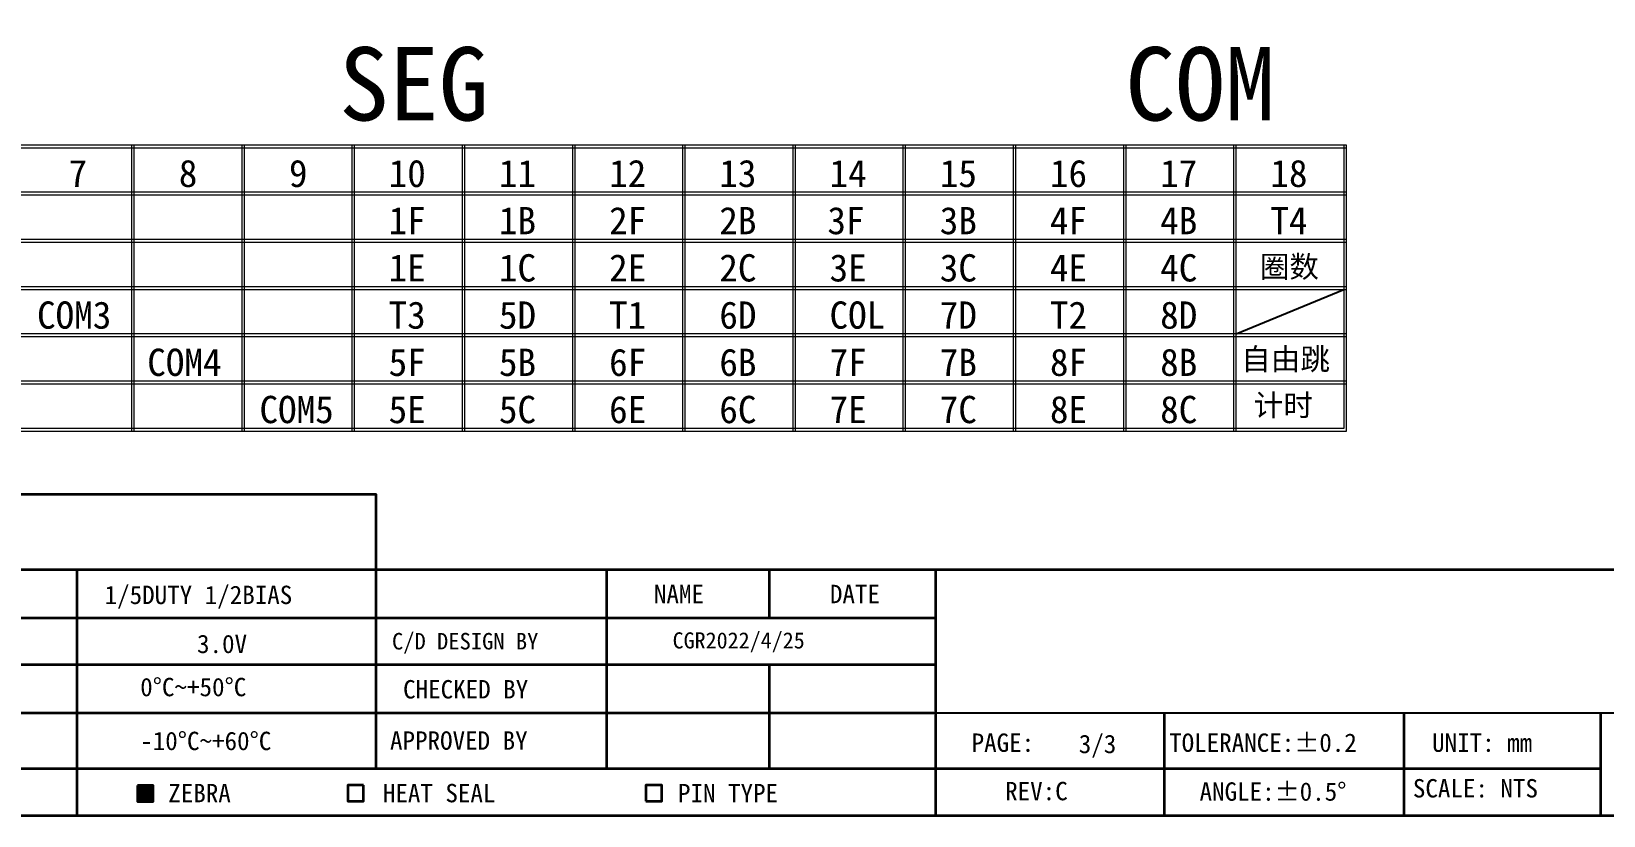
# Model space of a CAD drawing. Header units: millimetres. Extents: x 625 to 800, y 257 to 308.
# Drawn here: x 728.03 to 766.21, y 259.69 to 278.74 of the extents above; entities that cross this region are included whole.
import ezdxf

# ---------------------------------------------------------------- set-up
doc = ezdxf.new("R2010")
doc.units = ezdxf.units.MM
doc.layers.add('B', color=4, linetype='Continuous')
doc.layers.add('text', color=40, linetype='Continuous')
doc.styles.add('WMF-Times New Roman0', font='times.ttf')
doc.styles.add('WMF-宋体0', font='simsun.ttc')

msp = doc.modelspace()

# ---------------------------------------------------------------- hatches: boundary and pattern name
at = {"layer": 'B', "lineweight": 35}
msp.add_hatch(color=256, dxfattribs=at).paths.add_polyline_path([(730.601, 260.039), (730.986, 260.039), (730.986, 260.426), (730.601, 260.426)])

# ---------------------------------------------------------------- linework, layer by layer
for points in [[(705.533, 259.694), (775.132, 259.694), (775.132, 308.248), (705.533, 308.248)], [(730.601, 260.426), (730.601, 260.039), (730.986, 260.039), (730.986, 260.426)], [(736.094, 260.434), (735.71, 260.434), (735.71, 260.047), (736.094, 260.047)], [(742.952, 260.047), (743.337, 260.047), (743.337, 260.434), (742.952, 260.434)]]:
    msp.add_lwpolyline(points, close=True, dxfattribs=at)
for points in [[(705.566, 267.5), (736.392, 267.5), (736.392, 265.672), (775.132, 265.672)], [(705.533, 265.672), (736.392, 265.672), (736.392, 260.841)], [(729.14, 259.694), (729.14, 265.672)], [(741.993, 265.629), (741.993, 260.833)], [(745.943, 265.659), (745.943, 264.5)], [(749.984, 265.659), (749.984, 259.694)], [(705.533, 264.5), (749.984, 264.5)], [(705.533, 263.362), (749.984, 263.362)], [(745.943, 263.362), (745.943, 260.83)], [(705.533, 262.189), (749.946, 262.189)], [(755.534, 262.193), (755.534, 259.694)], [(761.355, 262.193), (761.355, 259.694)], [(766.133, 262.193), (766.133, 259.694)], [(705.533, 260.833), (749.946, 260.833)], [(735.189, 260.838), (749.303, 260.838)], [(749.303, 260.838), (766.133, 260.838)]]:
    msp.add_lwpolyline(points, dxfattribs=at)
at = {"layer": 'B'}
msp.add_lwpolyline([(749.946, 262.193), (775.132, 262.193)], dxfattribs=at)
at = {"layer": 'text', "lineweight": 0}
for p, q in [((759.965, 275.981), (709.044, 275.981)), ((709.044, 275.918), (759.965, 275.918)), ((730.457, 275.981), (730.457, 269.035)), ((730.521, 275.981), (730.457, 275.981)), ((730.457, 275.981), (730.457, 275.981)), ((730.521, 269.035), (730.521, 275.981)), ((733.134, 275.981), (733.134, 269.035)), ((733.198, 275.981), (733.134, 275.981)), ((733.134, 275.981), (733.134, 275.981)), ((733.198, 269.035), (733.198, 275.981)), ((735.811, 275.981), (735.811, 269.035)), ((735.875, 275.981), (735.811, 275.981)), ((735.811, 275.981), (735.811, 275.981)), ((735.875, 269.035), (735.875, 275.981)), ((738.487, 275.981), (738.487, 269.035)), ((738.551, 275.981), (738.487, 275.981)), ((738.487, 275.981), (738.487, 275.981)), ((738.551, 269.035), (738.551, 275.981)), ((741.164, 275.981), (741.164, 269.035)), ((741.228, 275.981), (741.164, 275.981)), ((741.164, 275.981), (741.164, 275.981)), ((741.228, 269.035), (741.228, 275.981)), ((743.841, 275.981), (743.841, 269.035)), ((743.905, 275.981), (743.841, 275.981)), ((743.841, 275.981), (743.841, 275.981)), ((743.905, 269.035), (743.905, 275.981)), ((746.518, 275.981), (746.518, 269.035)), ((746.581, 275.981), (746.518, 275.981)), ((746.518, 275.981), (746.518, 275.981)), ((746.581, 269.035), (746.581, 275.981)), ((749.194, 275.981), (749.194, 269.035)), ((749.258, 275.981), (749.194, 275.981)), ((749.194, 275.981), (749.194, 275.981)), ((749.258, 269.035), (749.258, 275.981)), ((751.871, 275.981), (751.871, 269.035)), ((751.935, 275.981), (751.871, 275.981)), ((751.871, 275.981), (751.871, 275.981)), ((751.935, 269.035), (751.935, 275.981)), ((754.548, 275.981), (754.548, 269.035)), ((754.611, 275.981), (754.548, 275.981)), ((754.548, 275.981), (754.548, 275.981)), ((754.611, 269.035), (754.611, 275.981)), ((757.224, 275.981), (757.224, 269.035)), ((757.288, 275.981), (757.224, 275.981)), ((757.224, 275.981), (757.224, 275.981)), ((757.288, 269.035), (757.288, 275.981)), ((759.901, 275.981), (759.901, 269.098)), ((759.965, 275.981), (759.901, 275.981)), ((759.901, 275.981), (759.901, 275.981)), ((759.965, 269.035), (759.965, 275.981)), ((759.965, 274.834), (709.044, 274.834)), ((709.044, 274.771), (759.965, 274.771)), ((759.965, 273.687), (709.044, 273.687)), ((709.044, 273.623), (759.965, 273.623)), ((759.965, 272.54), (709.044, 272.54)), ((709.044, 272.476), (759.965, 272.476)), ((759.965, 271.393), (709.044, 271.393)), ((709.044, 271.329), (759.965, 271.329)), ((759.965, 270.246), (709.044, 270.246)), ((709.044, 270.182), (759.965, 270.182)), ((735.811, 270.182), (735.875, 270.182)), ((738.487, 270.182), (738.551, 270.182)), ((741.164, 270.182), (741.228, 270.182)), ((743.841, 270.182), (743.905, 270.182)), ((746.518, 270.182), (746.581, 270.182)), ((749.194, 270.182), (749.258, 270.182)), ((751.871, 270.182), (751.935, 270.182)), ((754.548, 270.182), (754.611, 270.182)), ((757.224, 270.182), (757.288, 270.182)), ((759.901, 270.182), (759.965, 270.182)), ((759.901, 269.098), (709.044, 269.098)), ((709.044, 269.035), (759.965, 269.035))]:
    msp.add_line(p, q, dxfattribs=at)
at = {"layer": 'text'}
msp.add_line((757.288, 271.393), (759.901, 272.476), dxfattribs=at)

# ---------------------------------------------------------------- texts
at = {"layer": 'B', "lineweight": 35}
for s, height, p in [('SEG', 1.7813, (735.497, 276.579)), ('COM', 1.7813, (754.594, 276.579)), ('1/5DUTY 1/2BIAS', 0.44675, (729.803, 264.831)), ('NAME', 0.4467, (743.145, 264.852)), ('DATE', 0.4467, (747.42, 264.852)), ('3.0V', 0.4467, (732.048, 263.64)), ('C/D DESIGN BY', 0.40207, (736.783, 263.728)), ('CGR2022/4/25', 0.39314, (743.598, 263.752)), ('0%%DC~+50%%DC', 0.44675, (730.668, 262.592)), ('CHECKED BY', 0.4467, (737.053, 262.538)), ('-10%%DC~+60%%DC', 0.44675, (730.668, 261.283)), ('APPROVED BY', 0.44675, (736.735, 261.293)), ('PAGE:', 0.4467, (750.861, 261.241)), ('3/3', 0.4467, (753.463, 261.21)), ('TOLERANCE:%%p0.2', 0.44675, (755.658, 261.241)), ('UNIT: mm', 0.4467, (762.044, 261.241)), ('ZEBRA', 0.4467, (731.349, 260.016)), ('HEAT SEAL', 0.4467, (736.561, 260.016)), ('PIN TYPE', 0.4467, (743.729, 260.016)), ('REV:C', 0.4467, (751.675, 260.065)), ('ANGLE:%%p0.5%%d', 0.44675, (756.397, 260.054)), ('SCALE: NTS', 0.4467, (761.578, 260.133))]:
    msp.add_text(s, height=height, dxfattribs=at).set_placement(p)
at = {"layer": 'text', "lineweight": 0, "style": 'WMF-宋体0'}
for s, height, p in [('7', 0.663, (728.928, 274.962)), ('8', 0.663, (731.605, 274.962)), ('9', 0.663, (734.281, 274.962)), ('10', 0.6628, (736.703, 274.962)), ('11', 0.6628, (739.38, 274.962)), ('12', 0.6628, (742.056, 274.962)), ('13', 0.6628, (744.733, 274.962)), ('14', 0.6628, (747.41, 274.962)), ('15', 0.6628, (750.087, 274.962)), ('16', 0.6628, (752.763, 274.962)), ('17', 0.6628, (755.44, 274.962)), ('18', 0.6628, (758.117, 274.962)), ('1F', 0.6628, (736.701, 273.815)), ('1B', 0.6628, (739.38, 273.815)), ('2F', 0.6628, (742.056, 273.815)), ('2B', 0.6628, (744.733, 273.815)), ('3F', 0.6628, (747.358, 273.815)), ('3B', 0.6628, (750.087, 273.815)), ('4F', 0.6628, (752.763, 273.815)), ('4B', 0.6628, (755.44, 273.815)), ('T4', 0.6628, (758.117, 273.815)), ('1E', 0.6628, (736.701, 272.667)), ('1C', 0.6628, (739.38, 272.667)), ('2E', 0.6628, (742.056, 272.667)), ('2C', 0.6628, (744.733, 272.667)), ('3E', 0.6628, (747.41, 272.667)), ('3C', 0.6628, (750.087, 272.667)), ('4E', 0.6628, (752.763, 272.667)), ('4C', 0.6628, (755.44, 272.667)), ('COM3', 0.6628, (728.163, 271.52)), ('T3', 0.6628, (736.701, 271.52)), ('5D', 0.6628, (739.38, 271.52)), ('T1', 0.6628, (742.056, 271.52)), ('6D', 0.6628, (744.733, 271.52)), ('COL', 0.6628, (747.41, 271.52)), ('7D', 0.6628, (750.087, 271.52)), ('T2', 0.6628, (752.763, 271.52)), ('8D', 0.6628, (755.44, 271.52)), ('COM4', 0.6628, (730.84, 270.373)), ('5F', 0.6628, (736.701, 270.373)), ('5B', 0.6628, (739.38, 270.373)), ('6F', 0.6628, (742.056, 270.373)), ('6B', 0.6628, (744.733, 270.373)), ('7F', 0.6628, (747.41, 270.373)), ('7B', 0.6628, (750.087, 270.373)), ('8F', 0.6628, (752.763, 270.373)), ('8B', 0.6628, (755.44, 270.373)), ('COM5', 0.6628, (733.565, 269.226)), ('5E', 0.6628, (736.701, 269.226)), ('5C', 0.6628, (739.38, 269.226)), ('6E', 0.6628, (742.056, 269.226)), ('6C', 0.6628, (744.733, 269.226)), ('7E', 0.6628, (747.41, 269.226)), ('7C', 0.6628, (750.087, 269.226)), ('8E', 0.6628, (752.763, 269.226)), ('8C', 0.6628, (755.44, 269.226))]:
    msp.add_text(s, height=height, dxfattribs=at).set_placement(p)
at = {"layer": 'text', "style": 'WMF-Times New Roman0'}
for s, p in [('圈数', (757.86, 272.764)), ('自由跳', (757.41, 270.519)), ('计时', (757.714, 269.4))]:
    msp.add_text(s, height=0.5263, dxfattribs=at).set_placement(p)

doc.saveas('drawing.dxf')
